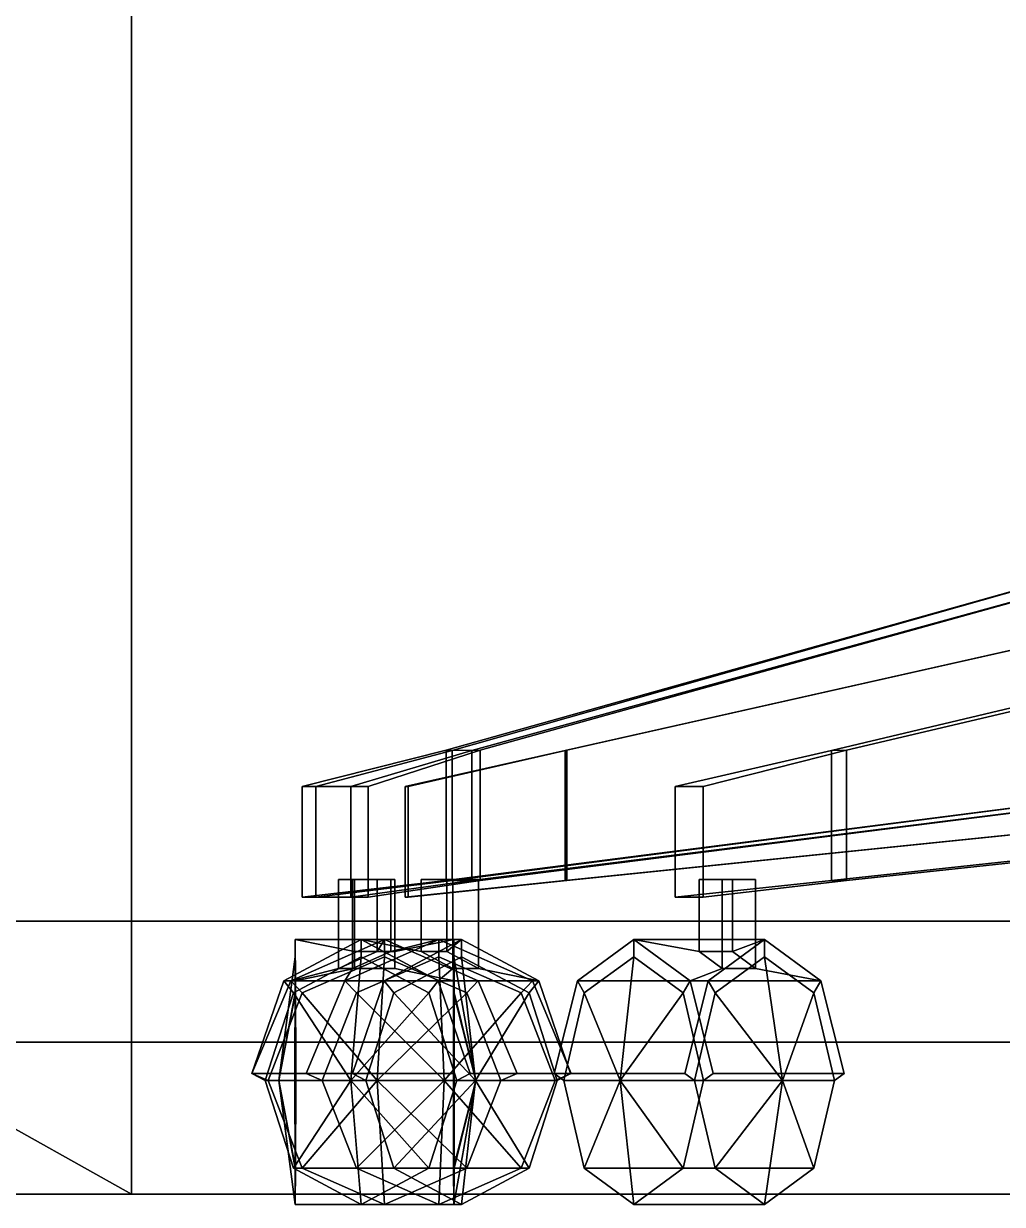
# Model space of a CAD drawing. Extents: x -252 to 252, y 0 to 101.
# Drawn here: x -110.75 to -99.1, y -0.12 to 13.94 of the extents above; entities that cross this region are included whole.
import ezdxf

# ---------------------------------------------------------------- set-up
doc = ezdxf.new("R2010")
doc.units = 0

msp = doc.modelspace()

# ---------------------------------------------------------------- linework, layer by layer
for points in [[(-91.667435, 93.664322, 218.68718), (-91.667191, -0.000022, 218.687424), (-185.538284, 0, 218.687424), (-185.538101, 93.664322, 218.68718)], [(-111.336624, 1.047782, 200.323898), (-109.463333, -0.000039, 200.323898), (-109.463333, 17.685013, 200.323898), (-111.336624, 17.685011, 200.323898)], [(-91.667191, -0.000039, 200.323898), (-91.667191, 17.685013, 200.323898), (-109.463333, 17.685013, 200.323898), (-109.463333, -0.000039, 200.323898)], [(-105.411209, 5.283146, 143.693817), (-105.718582, 5.285909, 143.249634), (-97.420486, 7.614397, 137.039597), (-96.930801, 7.614397, 137.713409)], [(-105.718582, 5.285909, 143.249634), (-105.718582, 3.733453, 143.249634), (-97.420486, 4.798215, 137.039597), (-97.420486, 7.614397, 137.039597)], [(-105.646713, 3.732189, 129.881332), (-105.646713, 5.283146, 129.881332), (-97.420486, 7.614397, 136.206589), (-97.420486, 4.798215, 136.206619)], [(-105.646713, 5.283146, 129.881332), (-105.314011, 5.285909, 129.456024), (-96.926346, 7.614397, 135.535843), (-97.420486, 7.614397, 136.206589)], [(-105.411209, 3.732189, 143.693817), (-105.411209, 5.283146, 143.693817), (-96.930801, 7.614397, 137.713409), (-96.930801, 4.798215, 137.713409)], [(-105.314011, 5.285909, 129.456024), (-105.314011, 3.733453, 129.456024), (-96.926346, 4.798215, 135.535843), (-96.926346, 7.614397, 135.535843)], [(-104.301224, 3.732189, -54.81131), (-104.301224, 5.283146, -54.81131), (-93.92894, 7.614397, -54.495255), (-93.92894, 4.798215, -54.495255)], [(-104.301224, 5.283146, -54.81131), (-104.280106, 5.285909, -55.351105), (-93.92244, 7.614397, -55.328201), (-93.92894, 7.614397, -54.495255)], [(-104.280106, 5.285909, -55.351105), (-104.280106, 3.733453, -55.351105), (-93.92244, 4.798215, -55.328201), (-93.92244, 7.614397, -55.328201)], [(-101.129593, 3.732189, -148.899155), (-101.129593, 5.283146, -148.899155), (-91.304031, 7.614397, -145.56131), (-91.304031, 4.798215, -145.56131)], [(-101.129593, 5.283146, -148.899155), (-100.95134, 5.285909, -149.409149), (-91.046921, 7.614397, -146.353683), (-91.304031, 7.614397, -145.56131)], [(-100.95134, 5.285909, -149.409149), (-100.95134, 3.733453, -149.409149), (-91.046921, 4.798215, -146.353683), (-91.046921, 7.614397, -146.353683)], [(-106.8535, 4.852058, 144.946655), (-107.432999, 4.852058, 144.11261), (-105.718582, 5.285909, 143.249634), (-105.411209, 5.283146, 143.693817)], [(-107.432999, 4.852058, 144.11261), (-107.432999, 3.535063, 144.11261), (-105.718582, 3.733453, 143.249634), (-105.718582, 5.285909, 143.249634)], [(-107.271133, 4.852058, 128.875687), (-106.646378, 4.852058, 128.074799), (-105.314011, 5.285909, 129.456024), (-105.646713, 5.283146, 129.881332)], [(-107.271133, 3.535063, 128.875687), (-107.271133, 4.852058, 128.875687), (-105.646713, 5.283146, 129.881332), (-105.646713, 3.732189, 129.881332)], [(-106.8535, 3.535063, 144.946655), (-106.8535, 4.852058, 144.946655), (-105.411209, 5.283146, 143.693817), (-105.411209, 3.732189, 143.693817)], [(-106.646378, 4.852058, 128.074799), (-106.646378, 3.535063, 128.074829), (-105.314011, 3.733453, 129.456024), (-105.314011, 5.285909, 129.456024)], [(-106.206955, 4.852058, -54.676468), (-106.169052, 4.852058, -55.691376), (-104.280106, 5.285909, -55.351105), (-104.301224, 5.283146, -54.81131)], [(-106.206955, 3.535063, -54.676468), (-106.206955, 4.852058, -54.676468), (-104.301224, 5.283146, -54.81131), (-104.301224, 3.732189, -54.81131)], [(-106.169052, 4.852058, -55.691376), (-106.169052, 3.535063, -55.691345), (-104.280106, 3.733453, -55.351105), (-104.280106, 5.285909, -55.351105)], [(-102.991257, 3.535063, -149.327957), (-102.991135, 4.852058, -149.327942), (-101.129593, 5.283146, -148.899155), (-101.129593, 3.732189, -148.899155)], [(-102.991135, 4.852058, -149.327942), (-102.657822, 4.852058, -150.287247), (-100.95134, 5.285909, -149.409149), (-101.129593, 5.283146, -148.899155)], [(-102.657822, 4.852058, -150.287247), (-102.657822, 3.535063, -150.287231), (-100.95134, 3.733453, -149.409149), (-100.95134, 5.285909, -149.409149)], [(-107.432999, 4.852058, 144.11261), (-106.8535, 4.852058, 144.946655), (-106.8535, 3.535063, 144.946655), (-107.432999, 3.535063, 144.11261)], [(-106.646378, 4.852058, 128.074799), (-107.271133, 4.852058, 128.875687), (-107.271133, 3.535063, 128.875687), (-106.646378, 3.535063, 128.074829)], [(-106.169052, 4.852058, -55.691376), (-106.206955, 4.852058, -54.676468), (-106.206955, 3.535063, -54.676468), (-106.169052, 3.535063, -55.691345)], [(-105.718582, 3.733453, 143.249634), (-105.411209, 3.732189, 143.693817), (-96.930801, 4.798215, 137.713409), (-97.420486, 4.798215, 137.039597)], [(-105.314011, 3.733453, 129.456024), (-105.646713, 3.732189, 129.881332), (-97.420486, 4.798215, 136.206619), (-96.926346, 4.798215, 135.535843)], [(-104.280106, 3.733453, -55.351105), (-104.301224, 3.732189, -54.81131), (-93.92894, 4.798215, -54.495255), (-93.92244, 4.798215, -55.328201)], [(-102.657822, 4.852058, -150.287247), (-102.991135, 4.852058, -149.327942), (-102.991257, 3.535063, -149.327957), (-102.657822, 3.535063, -150.287231)], [(-100.95134, 3.733453, -149.409149), (-101.129593, 3.732189, -148.899155), (-91.304031, 4.798215, -145.56131), (-91.046921, 4.798215, -146.353683)], [(-107.432999, 3.535063, 144.11261), (-106.8535, 3.535063, 144.946655), (-105.411209, 3.732189, 143.693817), (-105.718582, 3.733453, 143.249634)], [(-106.646378, 3.535063, 128.074829), (-107.271133, 3.535063, 128.875687), (-105.646713, 3.732189, 129.881332), (-105.314011, 3.733453, 129.456024)], [(-106.540909, 3.747315, 143.924835), (-106.998886, 3.747315, 144.091522), (-106.998886, 2.685376, 144.091522), (-106.540909, 2.887219, 143.924835)], [(-106.998886, 3.747315, 144.091522), (-106.834641, 3.747315, 144.542938), (-106.834641, 2.685376, 144.542938), (-106.998886, 2.685376, 144.091522)], [(-106.834641, 3.747315, 144.542938), (-106.376663, 3.747315, 144.376221), (-106.376663, 2.887219, 144.376221), (-106.834641, 2.685376, 144.542938)], [(-106.810287, 3.747315, 129.082748), (-106.330093, 3.747315, 129.084167), (-106.330093, 2.887219, 129.084167), (-106.810287, 2.887219, 129.082748)], [(-106.808975, 3.747315, 128.595474), (-106.810287, 3.747315, 129.082748), (-106.810287, 2.887219, 129.082748), (-106.808975, 2.685376, 128.595474)], [(-106.328812, 3.747315, 128.596893), (-106.808975, 3.747315, 128.595474), (-106.808975, 2.685376, 128.595474), (-106.328812, 2.685376, 128.596893)], [(-106.376663, 3.747315, 144.376221), (-106.540909, 3.747315, 143.924835), (-106.540909, 2.887219, 143.924835), (-106.376663, 2.887219, 144.376221)], [(-106.330093, 3.747315, 129.084167), (-106.328812, 3.747315, 128.596893), (-106.328812, 2.685376, 128.596893), (-106.330093, 2.887219, 129.084167)], [(-106.169052, 3.535063, -55.691345), (-106.206955, 3.535063, -54.676468), (-104.301224, 3.732189, -54.81131), (-104.280106, 3.733453, -55.351105)], [(-106.014694, 3.747315, -55.194412), (-105.710556, 3.747315, -54.822769), (-105.710556, 2.887219, -54.822769), (-106.014694, 2.887219, -55.194412)], [(-105.637741, 3.747315, -55.503235), (-106.014694, 3.747315, -55.194412), (-106.014694, 2.887219, -55.194412), (-105.637741, 2.685376, -55.503235)], [(-105.710556, 3.747315, -54.822769), (-105.333572, 3.747315, -55.131592), (-105.333572, 2.685376, -55.131592), (-105.710556, 2.887219, -54.822769)], [(-105.333572, 3.747315, -55.131592), (-105.637741, 3.747315, -55.503235), (-105.637741, 2.685376, -55.503235), (-105.333572, 2.685376, -55.131592)], [(-102.657822, 3.535063, -150.287231), (-102.991257, 3.535063, -149.327957), (-101.129593, 3.732189, -148.899155), (-100.95134, 3.733453, -149.409149)], [(-102.707809, 3.747315, -149.518356), (-102.311203, 3.747315, -149.247192), (-102.311203, 2.887219, -149.247192), (-102.707809, 2.887219, -149.518356)], [(-102.432693, 3.747315, -149.92067), (-102.707809, 3.747315, -149.518356), (-102.707809, 2.887219, -149.518356), (-102.432693, 2.685376, -149.92067)], [(-102.036118, 3.747315, -149.649506), (-102.432693, 3.747315, -149.92067), (-102.432693, 2.685376, -149.92067), (-102.036118, 2.685376, -149.649506)], [(-102.311203, 3.747315, -149.247192), (-102.036118, 3.747315, -149.649506), (-102.036118, 2.685376, -149.649506), (-102.311203, 2.887219, -149.247192)], [(-151.899734, 3.248811, -210.349472), (-71.0793, 3.248811, -210.349442), (-71.0793, 1.80844, -210.349442), (-151.899734, 1.80844, -210.349472)], [(-151.899734, 3.248811, -212.12059), (-151.899734, 1.80844, -212.12059), (-71.0793, 1.80844, -212.12059), (-71.0793, 3.248811, -212.12059)], [(-151.899734, 3.248811, -210.349472), (-151.899734, 3.248811, -212.12059), (-71.0793, 3.248811, -212.12059), (-71.0793, 3.248811, -210.349442)], [(-41.946686, 3.248811, 70.187317), (-150.308762, 3.248811, 70.187317), (-150.308762, 1.80844, 70.187317), (-41.946686, 1.80844, 70.187317)], [(-150.308762, 3.248811, 71.958435), (-41.946686, 3.248811, 71.958435), (-41.946686, 1.80844, 71.958435), (-150.308762, 1.80844, 71.958435)], [(-41.946686, 3.248811, 71.958435), (-150.308762, 3.248811, 71.958435), (-150.308762, 3.248811, 70.187317), (-41.946686, 3.248811, 70.187317)], [(-150.30864, 3.248811, -6.162376), (-41.946564, 3.248811, -6.162376), (-41.946564, 1.80844, -6.162376), (-150.30864, 1.80844, -6.162376)], [(-41.946564, 3.248811, -7.933495), (-150.30864, 3.248811, -7.933495), (-150.30864, 1.80844, -7.933495), (-41.946564, 1.80844, -7.933495)], [(-150.30864, 3.248811, -7.933495), (-41.946564, 3.248811, -7.933495), (-41.946564, 3.248811, -6.162376), (-150.30864, 3.248811, -6.162376)], [(-107.650223, 2.540288, -54.763779), (-106.7314, 3.032307, -55.516434), (-105.535934, 3.032307, -54.056854), (-106.455002, 2.540288, -53.30423)], [(-106.7314, 3.032307, -55.516434), (-107.650223, 2.540288, -54.763779), (-107.53804, 2.395207, -54.85582), (-106.7314, 2.827133, -55.516434)], [(-106.452347, 3.032307, 143.144318), (-107.568649, 2.540287, 143.550537), (-107.432205, 2.395207, 143.500916), (-106.452347, 2.827133, 143.144318)], [(-106.540909, 2.887219, 143.924835), (-106.998886, 2.685376, 144.091522), (-107.568649, 2.540287, 143.550537), (-106.452347, 3.032307, 143.144318)], [(-107.51796, 2.540288, 130.618683), (-107.514481, 3.032307, 129.430969), (-105.627914, 3.032307, 129.436554), (-105.631393, 2.540288, 130.624298)], [(-107.514481, 3.032307, 129.430969), (-107.51796, 2.540288, 130.618683), (-107.517746, 2.395207, 130.473694), (-107.514481, 2.827133, 129.430969)], [(-107.510941, 2.540287, 128.243088), (-107.514481, 3.032307, 129.430969), (-107.514481, 2.827133, 129.430969), (-107.511642, 2.395207, 128.388138)], [(-106.810287, 2.887219, 129.082748), (-106.330093, 2.887219, 129.084167), (-105.627914, 3.032307, 129.436554), (-107.514481, 3.032307, 129.430969)], [(-106.808975, 2.685376, 128.595474), (-106.810287, 2.887219, 129.082748), (-107.514481, 3.032307, 129.430969), (-107.510941, 2.540287, 128.243088)], [(-106.923233, 2.540287, 145.323456), (-105.807144, 3.032307, 144.917084), (-105.807144, 2.827133, 144.917084), (-106.787033, 2.395207, 145.273804)], [(-106.834641, 2.685376, 144.542938), (-106.376663, 2.887219, 144.376221), (-105.807144, 3.032307, 144.917084), (-106.923233, 2.540287, 145.323456)], [(-105.812332, 2.540287, -56.269028), (-106.7314, 3.032307, -55.516434), (-106.7314, 2.827133, -55.516434), (-105.924515, 2.395207, -56.1772)], [(-106.014694, 2.887219, -55.194412), (-105.710556, 2.887219, -54.822769), (-105.535934, 3.032307, -54.056854), (-106.7314, 3.032307, -55.516434)], [(-105.637741, 2.685376, -55.503235), (-106.014694, 2.887219, -55.194412), (-106.7314, 3.032307, -55.516434), (-105.812332, 2.540287, -56.269028)], [(-106.376663, 2.887219, 144.376221), (-106.540909, 2.887219, 143.924835), (-106.452347, 3.032307, 143.144318), (-105.807144, 3.032307, 144.917084)], [(-106.455002, 2.540288, -53.30423), (-105.535934, 3.032307, -54.056854), (-105.535934, 2.827133, -54.056854), (-106.342575, 2.395207, -53.39624)], [(-104.690781, 2.540288, 144.510895), (-105.807144, 3.032307, 144.917084), (-106.452347, 3.032307, 143.144318), (-105.336227, 2.540288, 142.738068)], [(-105.336227, 2.540288, 142.738068), (-106.452347, 3.032307, 143.144318), (-106.452347, 2.827133, 143.144318), (-105.472427, 2.395207, 142.787659)], [(-106.330093, 2.887219, 129.084167), (-106.328812, 2.685376, 128.596893), (-105.624435, 2.540287, 128.248642), (-105.627914, 3.032307, 129.436554)], [(-105.807144, 3.032307, 144.917084), (-104.690781, 2.540288, 144.510895), (-104.827011, 2.395207, 144.560394), (-105.807144, 2.827133, 144.917084)], [(-105.710556, 2.887219, -54.822769), (-105.333572, 2.685376, -55.131592), (-104.616898, 2.540287, -54.809387), (-105.535934, 3.032307, -54.056854)], [(-105.631393, 2.540288, 130.624298), (-105.627914, 3.032307, 129.436554), (-105.627914, 2.827133, 129.436554), (-105.631149, 2.395207, 130.47934)], [(-105.627914, 3.032307, 129.436554), (-105.624435, 2.540287, 128.248642), (-105.624893, 2.395207, 128.393723), (-105.627914, 2.827133, 129.436554)], [(-105.535934, 3.032307, -54.056854), (-104.616898, 2.540287, -54.809387), (-104.729324, 2.395207, -54.71756), (-105.535934, 2.827133, -54.056854)], [(-104.156448, 2.540288, -148.64592), (-103.485947, 3.032307, -149.626419), (-101.928665, 3.032307, -148.56105), (-102.599228, 2.540288, -147.580551)], [(-103.485947, 3.032307, -149.626419), (-104.156448, 2.540288, -148.64592), (-104.074509, 2.395207, -148.765518), (-103.485947, 2.827133, -149.626419)], [(-102.815231, 2.540287, -150.606567), (-103.485947, 3.032307, -149.626419), (-103.485947, 2.827133, -149.626419), (-102.897141, 2.395207, -150.486984)], [(-102.707809, 2.887219, -149.518356), (-102.311203, 2.887219, -149.247192), (-101.928665, 3.032307, -148.56105), (-103.485947, 3.032307, -149.626419)], [(-102.432693, 2.685376, -149.92067), (-102.707809, 2.887219, -149.518356), (-103.485947, 3.032307, -149.626419), (-102.815231, 2.540287, -150.606567)], [(-102.599228, 2.540288, -147.580551), (-101.928665, 3.032307, -148.56105), (-101.928665, 2.827133, -148.56105), (-102.517441, 2.395207, -147.700638)], [(-102.311203, 2.887219, -149.247192), (-102.036118, 2.685376, -149.649506), (-101.258072, 2.540287, -149.541504), (-101.928665, 3.032307, -148.56105)], [(-101.928665, 3.032307, -148.56105), (-101.258072, 2.540287, -149.541504), (-101.339981, 2.395207, -149.421906), (-101.928665, 2.827133, -148.56105)], [(-107.708908, 1.352447, 129.43042), (-107.514481, 2.827133, 129.430969), (-107.517746, 2.395207, 130.473694)], [(-107.708908, 1.352447, 129.43042), (-107.511642, 2.395207, 128.388138), (-107.514481, 2.827133, 129.430969)], [(-106.854599, 1.352447, -55.666916), (-106.7314, 2.827133, -55.516434), (-107.53804, 2.395207, -54.85582)], [(-106.54158, 1.352447, 142.898712), (-106.452347, 2.827133, 143.144318), (-107.432205, 2.395207, 143.500916)], [(-106.854599, 1.352447, -55.666916), (-105.924515, 2.395207, -56.1772), (-106.7314, 2.827133, -55.516434)], [(-105.740616, 1.352447, 145.099792), (-106.787033, 2.395207, 145.273804), (-105.807144, 2.827133, 144.917084)], [(-106.54158, 1.352447, 142.898712), (-105.472427, 2.395207, 142.787659), (-106.452347, 2.827133, 143.144318)], [(-105.370438, 1.352447, -53.854691), (-106.342575, 2.395207, -53.39624), (-105.535934, 2.827133, -54.056854)], [(-105.740616, 1.352447, 145.099792), (-105.807144, 2.827133, 144.917084), (-104.827011, 2.395207, 144.560394)], [(-105.366867, 1.352447, 129.437225), (-105.631149, 2.395207, 130.47934), (-105.627914, 2.827133, 129.436554)], [(-105.366867, 1.352447, 129.437225), (-105.627914, 2.827133, 129.436554), (-105.624893, 2.395207, 128.393723)], [(-105.370438, 1.352447, -53.854691), (-105.535934, 2.827133, -54.056854), (-104.729324, 2.395207, -54.71756)], [(-103.646408, 1.352447, -149.736115), (-103.485947, 2.827133, -149.626419), (-104.074509, 2.395207, -148.765518)], [(-103.646408, 1.352447, -149.736115), (-102.897141, 2.395207, -150.486984), (-103.485947, 2.827133, -149.626419)], [(-101.712997, 1.352447, -148.41362), (-102.517441, 2.395207, -147.700638), (-101.928665, 2.827133, -148.56105)], [(-101.712997, 1.352447, -148.41362), (-101.928665, 2.827133, -148.56105), (-101.339981, 2.395207, -149.421906)], [(-106.998886, 2.685376, 144.091522), (-106.834641, 2.685376, 144.542938), (-106.923233, 2.540287, 145.323456), (-107.568649, 2.540287, 143.550537)], [(-106.328812, 2.685376, 128.596893), (-106.808975, 2.685376, 128.595474), (-107.510941, 2.540287, 128.243088), (-105.624435, 2.540287, 128.248642)], [(-105.333572, 2.685376, -55.131592), (-105.637741, 2.685376, -55.503235), (-105.812332, 2.540287, -56.269028), (-104.616898, 2.540287, -54.809387)], [(-102.036118, 2.685376, -149.649506), (-102.432693, 2.685376, -149.92067), (-102.815231, 2.540287, -150.606567), (-101.258072, 2.540287, -149.541504)], [(-108.030746, 1.437434, -54.452103), (-107.650223, 2.540288, -54.763779), (-106.455002, 2.540288, -53.30423), (-106.835556, 1.437434, -52.992523)], [(-107.650223, 2.540288, -54.763779), (-108.030746, 1.437434, -54.452103), (-107.872238, 1.352447, -54.582077), (-107.53804, 2.395207, -54.85582)], [(-106.923233, 2.540287, 145.323456), (-107.385788, 1.437433, 145.491699), (-108.030746, 1.437433, 143.718811), (-107.568649, 2.540287, 143.550537)], [(-107.568649, 2.540287, 143.550537), (-108.030746, 1.437433, 143.718811), (-107.83812, 1.352447, 143.648682), (-107.432205, 2.395207, 143.500916)], [(-107.519699, 1.437434, 131.110748), (-107.51796, 2.540288, 130.618683), (-105.631393, 2.540288, 130.624298), (-105.632889, 1.437434, 131.116318)], [(-107.51796, 2.540288, 130.618683), (-107.519699, 1.437434, 131.110748), (-107.518906, 1.352447, 130.905548), (-107.517746, 2.395207, 130.473694)], [(-107.509476, 1.437433, 127.751099), (-107.510941, 2.540287, 128.243088), (-107.511642, 2.395207, 128.388138), (-107.510239, 1.352447, 127.956314)], [(-107.510941, 2.540287, 128.243088), (-107.509476, 1.437433, 127.751099), (-105.62291, 1.437433, 127.756653), (-105.624435, 2.540287, 128.248642)], [(-107.385788, 1.437433, 145.491699), (-106.923233, 2.540287, 145.323456), (-106.787033, 2.395207, 145.273804), (-107.192917, 1.352447, 145.421417)], [(-106.835556, 1.437434, -52.992523), (-106.455002, 2.540288, -53.30423), (-106.342575, 2.395207, -53.39624), (-106.676804, 1.352447, -53.122452)], [(-105.431564, 1.437433, -56.580856), (-105.812332, 2.540287, -56.269028), (-105.924515, 2.395207, -56.1772), (-105.590561, 1.352447, -56.450836)], [(-105.812332, 2.540287, -56.269028), (-105.431564, 1.437433, -56.580856), (-104.236343, 1.437433, -55.12114), (-104.616898, 2.540287, -54.809387)], [(-105.632889, 1.437434, 131.116318), (-105.631393, 2.540288, 130.624298), (-105.631149, 2.395207, 130.47934), (-105.632156, 1.352447, 130.911224)], [(-105.624435, 2.540287, 128.248642), (-105.62291, 1.437433, 127.756653), (-105.623672, 1.352447, 127.961746), (-105.624893, 2.395207, 128.393723)], [(-104.873672, 1.437434, 142.569794), (-105.336227, 2.540288, 142.738068), (-105.472427, 2.395207, 142.787659), (-105.066544, 1.352447, 142.639923)], [(-104.22847, 1.437434, 144.342529), (-104.690781, 2.540288, 144.510895), (-105.336227, 2.540288, 142.738068), (-104.873672, 1.437434, 142.569794)], [(-104.690781, 2.540288, 144.510895), (-104.22847, 1.437434, 144.342529), (-104.421127, 1.352447, 144.412811), (-104.827011, 2.395207, 144.560394)], [(-104.616898, 2.540287, -54.809387), (-104.236343, 1.437433, -55.12114), (-104.395096, 1.352447, -54.991165), (-104.729324, 2.395207, -54.71756)], [(-104.434189, 1.437434, -148.239822), (-104.156448, 2.540288, -148.64592), (-102.599228, 2.540288, -147.580551), (-102.876999, 1.437434, -147.174698)], [(-104.156448, 2.540288, -148.64592), (-104.434189, 1.437434, -148.239822), (-104.318436, 1.352447, -148.409164), (-104.074509, 2.395207, -148.765518)], [(-102.537491, 1.437433, -151.012741), (-102.815231, 2.540287, -150.606567), (-102.897141, 2.395207, -150.486984), (-102.653336, 1.352447, -150.843369)], [(-102.876999, 1.437434, -147.174698), (-102.599228, 2.540288, -147.580551), (-102.517441, 2.395207, -147.700638), (-102.761185, 1.352447, -147.34407)], [(-102.815231, 2.540287, -150.606567), (-102.537491, 1.437433, -151.012741), (-100.980301, 1.437433, -149.947601), (-101.258072, 2.540287, -149.541504)], [(-101.258072, 2.540287, -149.541504), (-100.980301, 1.437433, -149.947601), (-101.096146, 1.352447, -149.778244), (-101.339981, 2.395207, -149.421906)], [(-106.854599, 1.352447, -55.666916), (-107.53804, 2.395207, -54.85582), (-107.872238, 1.352447, -54.582077)], [(-106.54158, 1.352447, 142.898712), (-107.432205, 2.395207, 143.500916), (-107.83812, 1.352447, 143.648682)], [(-107.708908, 1.352447, 129.43042), (-107.517746, 2.395207, 130.473694), (-107.518906, 1.352447, 130.905548)], [(-107.708908, 1.352447, 129.43042), (-107.510239, 1.352447, 127.956314), (-107.511642, 2.395207, 128.388138)], [(-105.740616, 1.352447, 145.099792), (-107.192917, 1.352447, 145.421417), (-106.787033, 2.395207, 145.273804)], [(-106.854599, 1.352447, -55.666916), (-105.590561, 1.352447, -56.450836), (-105.924515, 2.395207, -56.1772)], [(-105.370438, 1.352447, -53.854691), (-106.676804, 1.352447, -53.122452), (-106.342575, 2.395207, -53.39624)], [(-106.54158, 1.352447, 142.898712), (-105.066544, 1.352447, 142.639923), (-105.472427, 2.395207, 142.787659)], [(-105.740616, 1.352447, 145.099792), (-104.827011, 2.395207, 144.560394), (-104.421127, 1.352447, 144.412811)], [(-105.366867, 1.352447, 129.437225), (-105.632156, 1.352447, 130.911224), (-105.631149, 2.395207, 130.47934)], [(-105.366867, 1.352447, 129.437225), (-105.624893, 2.395207, 128.393723), (-105.623672, 1.352447, 127.961746)], [(-105.370438, 1.352447, -53.854691), (-104.729324, 2.395207, -54.71756), (-104.395096, 1.352447, -54.991165)], [(-103.646408, 1.352447, -149.736115), (-104.074509, 2.395207, -148.765518), (-104.318436, 1.352447, -148.409164)], [(-103.646408, 1.352447, -149.736115), (-102.653336, 1.352447, -150.843369), (-102.897141, 2.395207, -150.486984)], [(-101.712997, 1.352447, -148.41362), (-102.761185, 1.352447, -147.34407), (-102.517441, 2.395207, -147.700638)], [(-101.712997, 1.352447, -148.41362), (-101.339981, 2.395207, -149.421906), (-101.096146, 1.352447, -149.778244)], [(-151.899734, 1.80844, -212.12059), (-151.899734, 1.80844, -210.349472), (-71.0793, 1.80844, -210.349442), (-71.0793, 1.80844, -212.12059)], [(-41.946686, 1.80844, 70.187317), (-150.308762, 1.80844, 70.187317), (-150.308762, 1.80844, 71.958435), (-41.946686, 1.80844, 71.958435)], [(-150.30864, 1.80844, -6.162376), (-41.946564, 1.80844, -6.162376), (-41.946564, 1.80844, -7.933495), (-150.30864, 1.80844, -7.933495)], [(-108.030746, 1.437434, -54.452103), (-106.835556, 1.437434, -52.992523), (-106.676804, 1.352447, -53.122452), (-107.872238, 1.352447, -54.582077)], [(-108.030746, 1.437433, 143.718811), (-107.385788, 1.437433, 145.491699), (-107.192917, 1.352447, 145.421417), (-107.83812, 1.352447, 143.648682)], [(-107.519699, 1.437434, 131.110748), (-105.632889, 1.437434, 131.116318), (-105.632156, 1.352447, 130.911224), (-107.518906, 1.352447, 130.905548)], [(-105.62291, 1.437433, 127.756653), (-107.509476, 1.437433, 127.751099), (-107.510239, 1.352447, 127.956314), (-105.623672, 1.352447, 127.961746)], [(-104.236343, 1.437433, -55.12114), (-105.431564, 1.437433, -56.580856), (-105.590561, 1.352447, -56.450836), (-104.395096, 1.352447, -54.991165)], [(-104.22847, 1.437434, 144.342529), (-104.873672, 1.437434, 142.569794), (-105.066544, 1.352447, 142.639923), (-104.421127, 1.352447, 144.412811)], [(-104.434189, 1.437434, -148.239822), (-102.876999, 1.437434, -147.174698), (-102.761185, 1.352447, -147.34407), (-104.318436, 1.352447, -148.409164)], [(-100.980301, 1.437433, -149.947601), (-102.537491, 1.437433, -151.012741), (-102.653336, 1.352447, -150.843369), (-101.096146, 1.352447, -149.778244)], [(-107.53804, 0.309688, -54.85582), (-107.872238, 1.352447, -54.582077), (-106.676804, 1.352447, -53.122452), (-106.342575, 0.309688, -53.39624)], [(-106.854599, 1.352447, -55.666916), (-107.872238, 1.352447, -54.582077), (-107.53804, 0.309688, -54.85582)], [(-107.192917, 1.352447, 145.421417), (-106.787033, 0.309688, 145.273804), (-107.432205, 0.309688, 143.500916), (-107.83812, 1.352447, 143.648682)], [(-106.54158, 1.352447, 142.898712), (-107.83812, 1.352447, 143.648682), (-107.432205, 0.309688, 143.500916)], [(-107.708908, 1.352447, 129.43042), (-107.518906, 1.352447, 130.905548), (-107.517746, 0.309688, 130.473694)], [(-107.708908, 1.352447, 129.43042), (-107.511642, 0.309688, 128.388138), (-107.510239, 1.352447, 127.956314)], [(-107.708908, 1.352447, 129.43042), (-107.514481, -0.122238, 129.430969), (-107.511642, 0.309688, 128.388138)], [(-107.708908, 1.352447, 129.43042), (-107.517746, 0.309688, 130.473694), (-107.514481, -0.122238, 129.430969)], [(-106.854599, 1.352447, -55.666916), (-107.53804, 0.309688, -54.85582), (-106.7314, -0.122238, -55.516434)], [(-107.517746, 0.309688, 130.473694), (-107.518906, 1.352447, 130.905548), (-105.632156, 1.352447, 130.911224), (-105.631149, 0.309688, 130.47934)], [(-107.510239, 1.352447, 127.956314), (-107.511642, 0.309688, 128.388138), (-105.624893, 0.309688, 128.393723), (-105.623672, 1.352447, 127.961746)], [(-106.54158, 1.352447, 142.898712), (-107.432205, 0.309688, 143.500916), (-106.452347, -0.122238, 143.144318)], [(-105.740616, 1.352447, 145.099792), (-106.787033, 0.309688, 145.273804), (-107.192917, 1.352447, 145.421417)], [(-106.854599, 1.352447, -55.666916), (-105.924515, 0.309688, -56.1772), (-105.590561, 1.352447, -56.450836)], [(-106.854599, 1.352447, -55.666916), (-106.7314, -0.122238, -55.516434), (-105.924515, 0.309688, -56.1772)], [(-105.740616, 1.352447, 145.099792), (-105.807144, -0.122238, 144.917084), (-106.787033, 0.309688, 145.273804)], [(-105.370438, 1.352447, -53.854691), (-106.342575, 0.309688, -53.39624), (-106.676804, 1.352447, -53.122452)], [(-106.54158, 1.352447, 142.898712), (-105.472427, 0.309688, 142.787659), (-105.066544, 1.352447, 142.639923)], [(-106.54158, 1.352447, 142.898712), (-106.452347, -0.122238, 143.144318), (-105.472427, 0.309688, 142.787659)], [(-105.370438, 1.352447, -53.854691), (-105.535934, -0.122238, -54.056854), (-106.342575, 0.309688, -53.39624)], [(-105.590561, 1.352447, -56.450836), (-105.924515, 0.309688, -56.1772), (-104.729324, 0.309688, -54.71756), (-104.395096, 1.352447, -54.991165)], [(-105.740616, 1.352447, 145.099792), (-104.827011, 0.309688, 144.560394), (-105.807144, -0.122238, 144.917084)], [(-105.740616, 1.352447, 145.099792), (-104.421127, 1.352447, 144.412811), (-104.827011, 0.309688, 144.560394)], [(-105.366867, 1.352447, 129.437225), (-105.631149, 0.309688, 130.47934), (-105.632156, 1.352447, 130.911224)], [(-105.366867, 1.352447, 129.437225), (-105.627914, -0.122238, 129.436554), (-105.631149, 0.309688, 130.47934)], [(-105.366867, 1.352447, 129.437225), (-105.624893, 0.309688, 128.393723), (-105.627914, -0.122238, 129.436554)], [(-105.366867, 1.352447, 129.437225), (-105.623672, 1.352447, 127.961746), (-105.624893, 0.309688, 128.393723)], [(-105.370438, 1.352447, -53.854691), (-104.729324, 0.309688, -54.71756), (-105.535934, -0.122238, -54.056854)], [(-104.827011, 0.309688, 144.560394), (-104.421127, 1.352447, 144.412811), (-105.066544, 1.352447, 142.639923), (-105.472427, 0.309688, 142.787659)], [(-105.370438, 1.352447, -53.854691), (-104.395096, 1.352447, -54.991165), (-104.729324, 0.309688, -54.71756)], [(-104.074509, 0.309688, -148.765518), (-104.318436, 1.352447, -148.409164), (-102.761185, 1.352447, -147.34407), (-102.517441, 0.309688, -147.700638)], [(-103.646408, 1.352447, -149.736115), (-104.318436, 1.352447, -148.409164), (-104.074509, 0.309688, -148.765518)], [(-103.646408, 1.352447, -149.736115), (-104.074509, 0.309688, -148.765518), (-103.485947, -0.122238, -149.626419)], [(-103.646408, 1.352447, -149.736115), (-102.897141, 0.309688, -150.486984), (-102.653336, 1.352447, -150.843369)], [(-103.646408, 1.352447, -149.736115), (-103.485947, -0.122238, -149.626419), (-102.897141, 0.309688, -150.486984)], [(-102.653336, 1.352447, -150.843369), (-102.897141, 0.309688, -150.486984), (-101.339981, 0.309688, -149.421906), (-101.096146, 1.352447, -149.778244)], [(-101.712997, 1.352447, -148.41362), (-102.517441, 0.309688, -147.700638), (-102.761185, 1.352447, -147.34407)], [(-101.712997, 1.352447, -148.41362), (-101.928665, -0.122238, -148.56105), (-102.517441, 0.309688, -147.700638)], [(-101.712997, 1.352447, -148.41362), (-101.339981, 0.309688, -149.421906), (-101.928665, -0.122238, -148.56105)], [(-101.712997, 1.352447, -148.41362), (-101.096146, 1.352447, -149.778244), (-101.339981, 0.309688, -149.421906)], [(-111.336624, 1.047782, 200.323898), (-128.196243, 1.047784, 200.323898), (-129.133011, -0.000039, 200.323654), (-109.463333, -0.000039, 200.323898)], [(-106.7314, -0.122238, -55.516434), (-107.53804, 0.309688, -54.85582), (-106.342575, 0.309688, -53.39624), (-105.535934, -0.122238, -54.056854)], [(-107.514481, -0.122238, 129.430969), (-107.517746, 0.309688, 130.473694), (-105.631149, 0.309688, 130.47934), (-105.627914, -0.122238, 129.436554)], [(-107.511642, 0.309688, 128.388138), (-107.514481, -0.122238, 129.430969), (-105.627914, -0.122238, 129.436554), (-105.624893, 0.309688, 128.393723)], [(-106.787033, 0.309688, 145.273804), (-105.807144, -0.122238, 144.917084), (-106.452347, -0.122238, 143.144318), (-107.432205, 0.309688, 143.500916)], [(-105.924515, 0.309688, -56.1772), (-106.7314, -0.122238, -55.516434), (-105.535934, -0.122238, -54.056854), (-104.729324, 0.309688, -54.71756)], [(-105.807144, -0.122238, 144.917084), (-104.827011, 0.309688, 144.560394), (-105.472427, 0.309688, 142.787659), (-106.452347, -0.122238, 143.144318)], [(-103.485947, -0.122238, -149.626419), (-104.074509, 0.309688, -148.765518), (-102.517441, 0.309688, -147.700638), (-101.928665, -0.122238, -148.56105)], [(-102.897141, 0.309688, -150.486984), (-103.485947, -0.122238, -149.626419), (-101.928665, -0.122238, -148.56105), (-101.339981, 0.309688, -149.421906)]]:
    msp.add_3dface(points)

doc.saveas('drawing.dxf')
